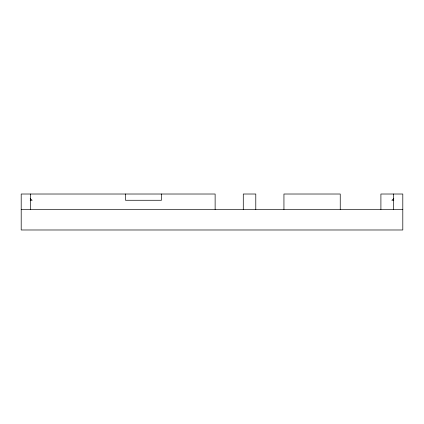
<?xml version="1.0" encoding="UTF-8"?>
<svg xmlns="http://www.w3.org/2000/svg" width="424" height="424" viewBox="0 0 424 424"><rect width="100%" height="100%" fill="white"/><g stroke="black" fill="none" stroke-linecap="round" stroke-linejoin="round"><path stroke-width="0.64" d="M393.806 198.708L391.85 200.271L393.806 200.271M30.194 200.271L32.15 200.271L30.194 198.708M21.2 209.652L402.8 209.652M393.419 194.017L393.419 209.652M380.906 209.472L380.906 194.017L402.8 194.017L402.8 229.983L21.2 229.983L21.2 194.017L215.127 194.017L215.127 209.472M340.244 209.472L340.244 194.017L283.942 194.017L283.942 209.472M255.789 209.472L255.789 194.017L243.281 194.017L243.281 209.472M161.459 194.017L161.459 200.271L125.488 200.271L125.488 194.017M30.581 194.017L30.581 209.652"/></g></svg>
